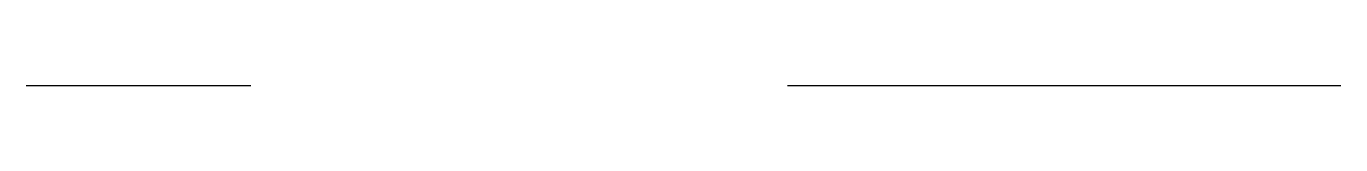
# Model space of a CAD drawing. Units: millimetres at full size, sheet at 1:100. Extents: x -15551 to 8939, y 2633 to 2633.
import ezdxf

# ---------------------------------------------------------------- set-up
doc = ezdxf.new("R2010")
doc.units = ezdxf.units.MM
doc.header["$LTSCALE"] = 100
doc.layers.add('0-0', color=7, linetype='Continuous')

msp = doc.modelspace()

# ---------------------------------------------------------------- linework, layer by layer
at = {"layer": '0-0'}
for p, q in [((-15551, 2632.7), (-11367.3, 2632.7)), ((-1367.3, 2632.7), (8938.8, 2632.7))]:
    msp.add_line(p, q, dxfattribs=at)

doc.saveas('drawing.dxf')
